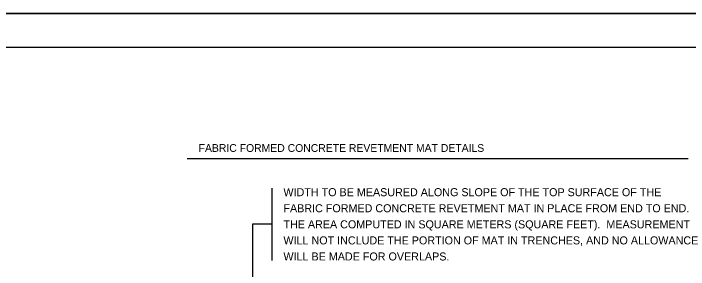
# Model space of a CAD drawing. Extents: x 86020 to 86700, y 81733 to 82173.
# Drawn here: x 86122.8 to 86323.9, y 82097.1 to 82173.4 of the extents above; entities that cross this region are included whole.
import ezdxf

# ---------------------------------------------------------------- set-up
doc = ezdxf.new("R2010")
doc.units = 0
for name, color, linetype in [('Design_EX_Roadway Notes', 7, 'Continuous'), ('Level 48', 7, 'Continuous'), ('Sheets_50 Reference Boundary', 7, 'Continuous'), ('Sheets_General Details', 7, 'Continuous'), ('Sheets_Printer Plotting Border', 7, 'Continuous')]:
    doc.layers.add(name, color=color, linetype=linetype)

msp = doc.modelspace()

# ---------------------------------------------------------------- linework, layer by layer
at = {"layer": 'Design_EX_Roadway Notes'}
for p, q in [((86199.73, 82121.27), (86199.73, 82099.71)), ((86199.73, 82110.54), (86193.96, 82110.54)), ((86193.96, 82110.54), (86193.96, 82089.56))]:
    msp.add_line(p, q, dxfattribs=at)
at = {"layer": 'Level 48'}
msp.add_lwpolyline([(86020.01, 82173.38), (86700.01, 82173.38), (86700.01, 81733.38), (86020.01, 81733.38)], close=True, dxfattribs=at)
at = {"layer": 'Sheets_50 Reference Boundary'}
msp.add_lwpolyline([(86060.01, 82163.38), (86690.01, 82163.38), (86690.01, 81763.38), (86060.01, 81763.38)], close=True, dxfattribs=at)
at = {"layer": 'Sheets_General Details'}
for p, q in [((86700.01, 82173.38), (86020.01, 82173.38)), ((86174.52, 82130.16), (86323.83, 82130.16))]:
    msp.add_line(p, q, dxfattribs=at)
msp.add_lwpolyline([(86060.01, 82163.38), (86690.01, 82163.38), (86690.01, 81743.38), (86060.01, 81743.38)], close=True, dxfattribs=at)
at = {"layer": 'Sheets_Printer Plotting Border'}
msp.add_lwpolyline([(86020.01, 81733.38), (86700.01, 81733.38), (86700.01, 82173.38), (86020.01, 82173.38)], close=True, dxfattribs=at)

# ---------------------------------------------------------------- texts
at = {"layer": 'Design_EX_Roadway Notes'}
for s, p in [('WIDTH TO BE MEASURED ALONG SLOPE OF THE TOP SURFACE OF THE', (86203.2, 82118.92)), ('FABRIC FORMED CONCRETE REVETMENT MAT IN PLACE FROM END TO END.', (86203.2, 82114.13)), ('THE AREA COMPUTED IN SQUARE METERS (SQUARE FEET).  MEASUREMENT', (86203.2, 82109.34)), ('WILL NOT INCLUDE THE PORTION OF MAT IN TRENCHES, AND NO ALLOWANCE', (86203.2, 82104.55)), ('WILL BE MADE FOR OVERLAPS.', (86203.2, 82099.76))]:
    msp.add_text(s, height=2.394, dxfattribs=at).set_placement(p)
at = {"layer": 'Sheets_General Details'}
msp.add_text('FABRIC FORMED CONCRETE REVETMENT MAT DETAILS', height=2.3185, dxfattribs=at).set_placement((86177.93, 82132.13))

doc.saveas('drawing.dxf')
